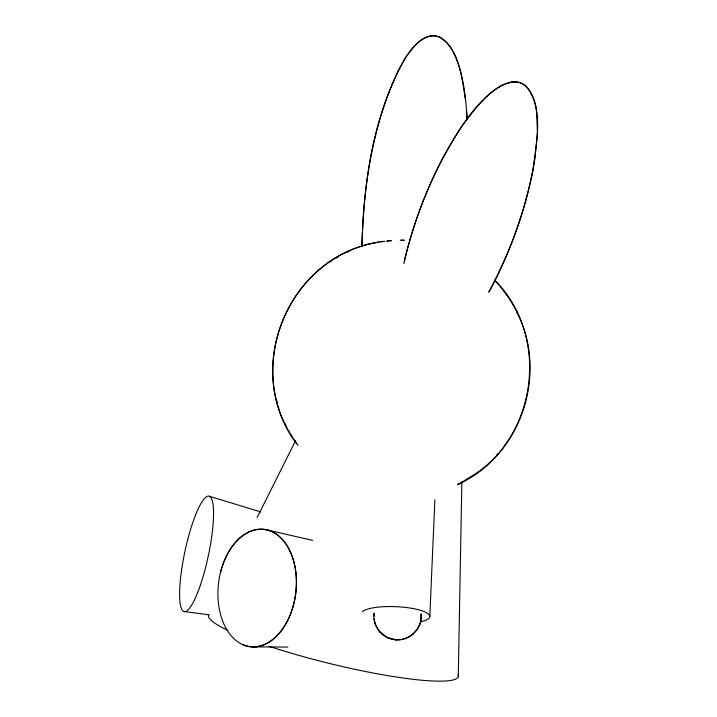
<?xml version="1.0" encoding="UTF-8"?>
<svg xmlns="http://www.w3.org/2000/svg" width="717" height="717" viewBox="0 0 717 717"><rect width="100%" height="100%" fill="white"/><g stroke="black" fill="none" stroke-linecap="round" stroke-linejoin="round"><path stroke-width="1.08" d="M362.031 246.791C363.214 186.402 372.589 124.794 398.679 69.845L398.912 69.406M458.271 676.767L461.873 481.654M373.96 614.057L373.871 616.925M420.771 620.671L421.076 613.635M429.806 616.674L434.887 499.767M373.889 616.656L373.889 615.043M373.88 615.15L374.113 612.748M535.025 157.874L537.418 132.788L536.639 112.677M488.922 291.837L491.629 286.925C510.629 250.394 524.88 211.282 532.848 170.852L533.045 169.615M532.848 170.852L535.214 156.709M403.913 263.506C415.385 214.132 434.789 166.201 463.316 124.166C476.438 107.604 490.679 85.735 513.166 82.007C528.581 80.367 535.796 99.555 536.522 111.879M404.182 261.4C412.616 225.712 425.629 191.134 442.595 158.627C457.536 131.811 473.74 103.32 500.197 86.309M413.234 633.828L417.231 629.275L419.938 623.673M394.502 639.618C408.09 641.876 422.905 629.042 421.157 614.523M419.866 623.996L420.225 622.903M257.098 517.611L295.655 440.498M488.895 292.079C509.948 252.931 525.355 210.583 533.385 166.819C536.657 140.765 543.853 109.118 526.43 86.632C519.242 79.202 507.43 81.639 499.624 86.658M403.779 60.694L403.985 60.309C411.173 49.052 423.622 31.073 439.413 37.024C460.224 49.831 461.748 78.467 465.575 100.228M398.679 69.845L403.985 60.309M457.643 484.504C534.649 449.98 554.331 339.75 494.829 280.374M496.666 455.25L497.75 453.924M504.401 445.723L505.53 444.325M378.935 242.149C287.795 255.879 240.894 370.223 296.856 443.778M310.228 278.124L310.909 277.416M305.917 282.641L306.616 281.915M395.703 639.743C401.753 640.227 407.973 638.291 412.616 634.366M412.374 634.572L413.485 633.613M482.272 468.9C526.699 434.224 542.733 368.932 519.431 317.631M431.213 35.859C419.57 37.965 411.943 48.442 405.598 57.521L405.499 57.674C372.921 114.621 363.653 181.957 361.888 246.639M460.726 483.007L478.14 472.091M477.379 472.691L483.07 468.273M385.038 241.226C289.498 251.434 239.272 369.228 297.94 445.239M330.143 261.723L331.012 261.185M335.413 258.425L336.246 257.905M347.467 252.124L348.964 251.371M336.56 257.735L338.227 256.901M457.939 484.378L461.64 482.55M380.888 241.844L382.833 241.548M391.554 240.545L386.75 241.029L390.899 240.733M511.481 82.141L512.117 82.114M430.989 35.904C440.408 34.488 447.695 42.16 451.952 49.572C463.272 71.019 465.718 95.809 467.134 119.64M252.124 646.859L287.822 647.075M400.211 240.177L404.478 240.222M401.654 240.204L403.689 240.294M395.417 639.725L396.304 639.788M395.399 639.725L387.216 637.449L379.974 632M183.731 611.484L209.194 614.801M393.911 639.537L390.908 638.874M393.776 639.519L394.592 639.636M266.599 529.827L312.63 540.385M209.436 496.281L260.836 511.947M391.043 638.892L389.448 638.381M389.958 638.569L387.924 637.772M373.987 618.646C374.785 626.335 379.571 633.523 386.472 637.054M386.122 636.884L388.166 637.879M384.043 635.585L381.758 633.792M494.596 280.114C505.225 291.281 513.811 304.367 519.843 318.545M373.969 618.171L375.341 624.355L378.773 630.548M378.54 630.27L380.18 632.251M503.253 290.188L503.818 290.968M506.874 295.144L507.466 295.969M288.628 430.747L289.148 431.634M291.765 436.115L292.267 436.958M285.106 423.756L285.975 425.369M290.95 434.601L291.756 436.079M516.849 311.994L517.253 312.881M276.843 400.982L277.138 401.959M278.572 406.987L278.85 407.928M466.579 111.153L467.063 119.757M220.46 572.641A59.063 38.924 -83.4 0 1 271.116 531.261A59.063 38.924 -83.4 0 1 293.871 603.463A59.063 38.924 -83.4 0 1 243.215 644.834M458.091 674.347A128.684 18.131 13.8 0 1 399.037 677.431A128.684 18.131 13.8 0 1 269.036 646.286M227.925 630.422A128.684 18.131 13.8 0 1 208.647 614.505M362.435 611.735A34.201 8.416 2.5 0 1 412.069 608.366A34.201 8.416 2.5 0 1 420.296 621.917M200.428 584.991A59.063 11.902 -77.9 0 0 209.005 496.137A59.063 11.902 -77.9 0 0 180.317 580.51A59.063 11.902 -77.9 0 0 200.428 584.991M286.056 623.458A59.063 38.924 -83.4 0 0 265.747 529.648A59.063 38.924 -83.4 0 0 219.689 611.036A59.063 38.924 -83.4 0 0 286.056 623.458"/></g></svg>
